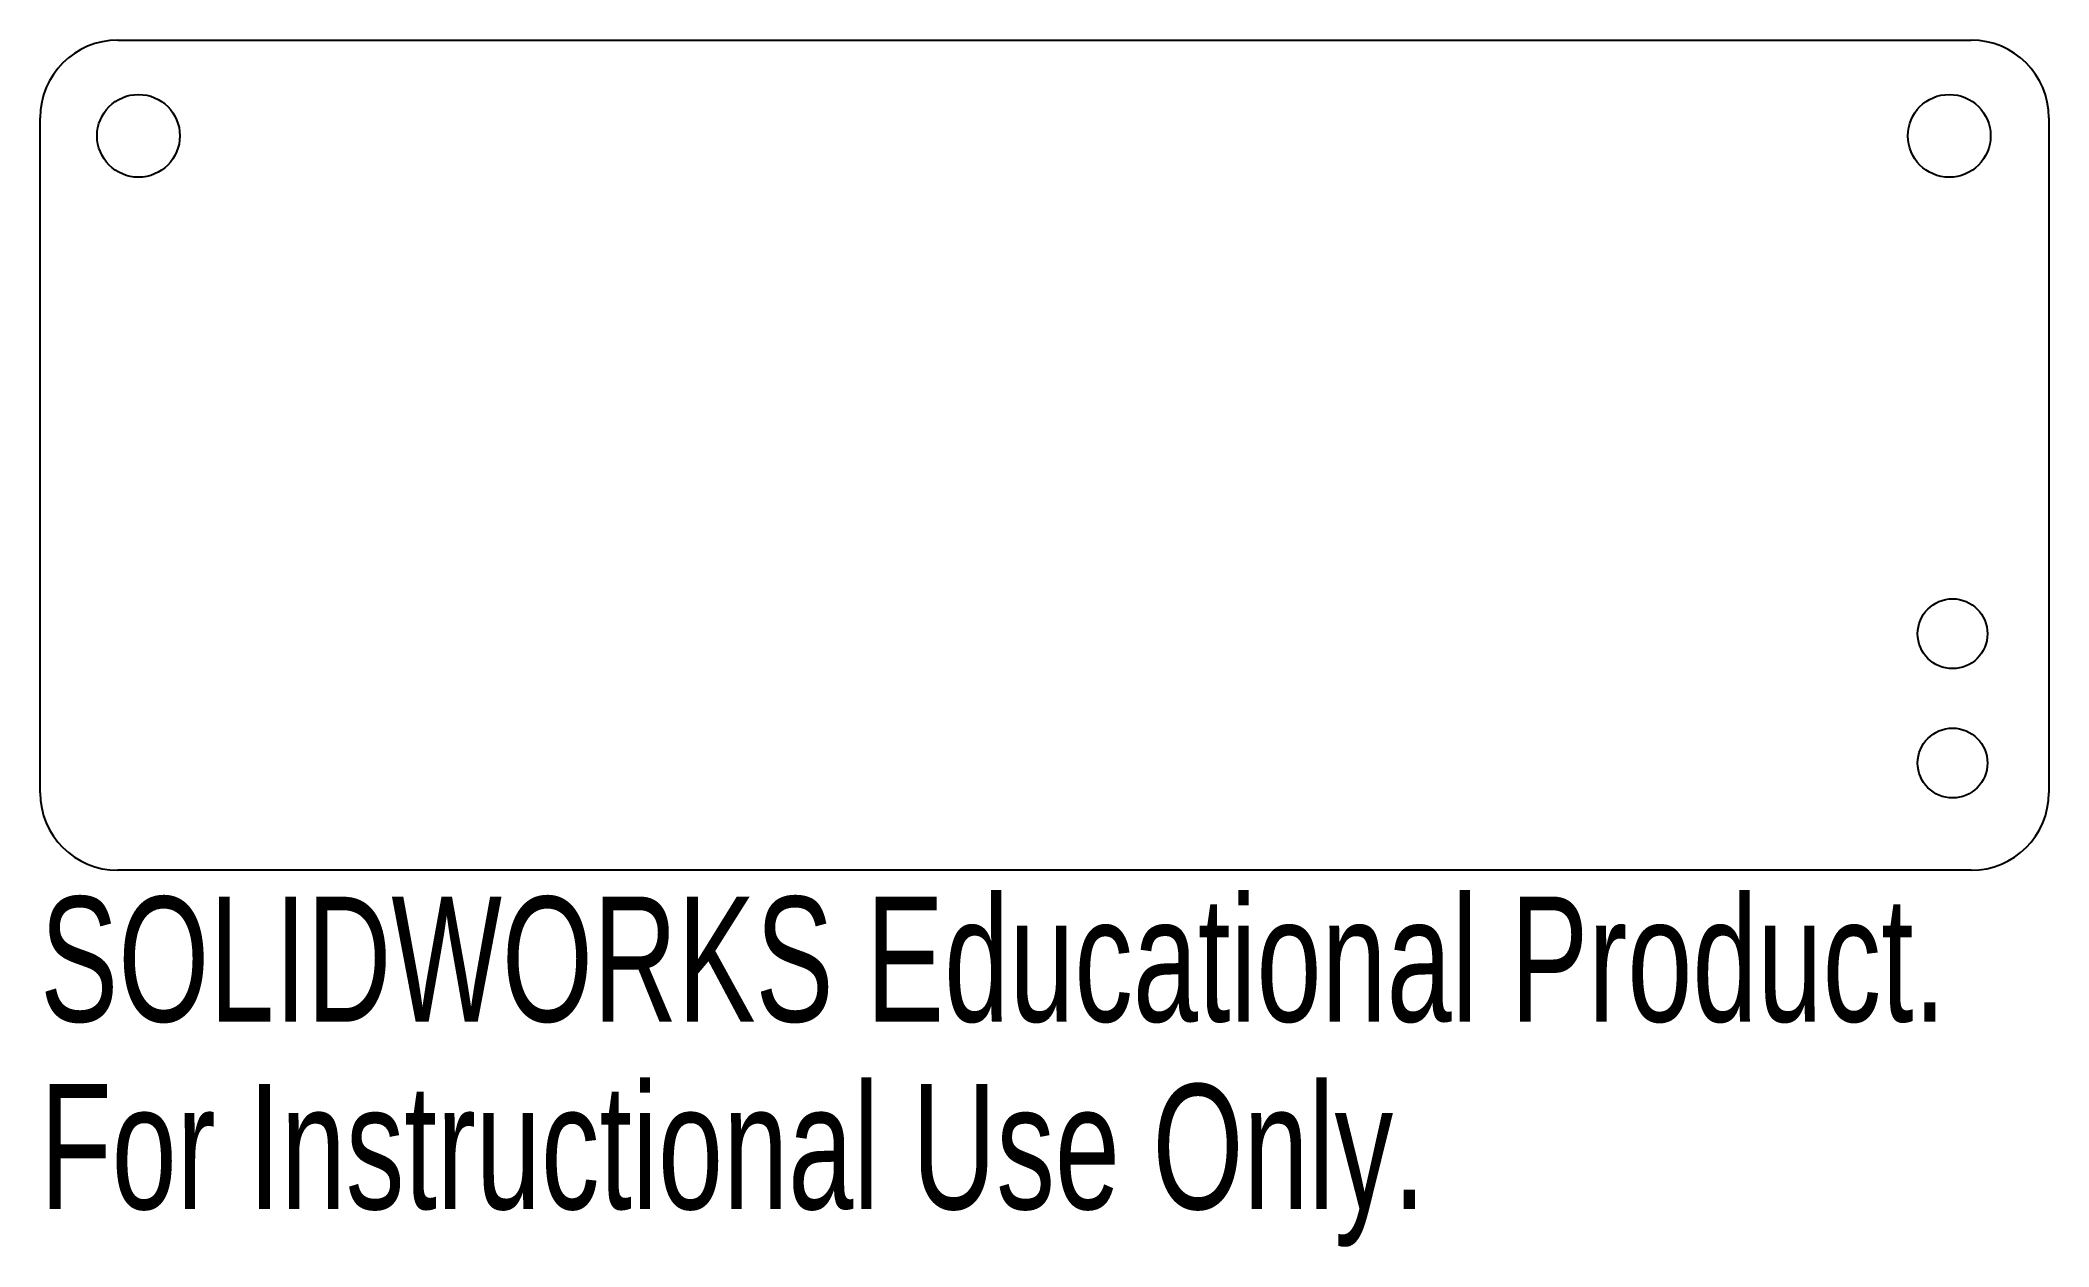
# Model space of a CAD drawing. Header units: millimetres. Extents: x -3.8 to 73.8, y -43 to 3.7.
import ezdxf

# ---------------------------------------------------------------- set-up
doc = ezdxf.new("R2010")
doc.units = ezdxf.units.MM
doc.styles.add('SLDTEXTSTYLE0', font='TXT', dxfattribs={"width": 0.7})

msp = doc.modelspace()

# ---------------------------------------------------------------- linework, layer by layer
at = {"color": 7, "linetype": 'Continuous', "lineweight": 25}
for p, q in [((-0.8, 3.7), (70.85, 3.7)), ((-3.8, -25.4), (-3.8, 0.7)), ((73.85, 0.7), (73.85, -25.4)), ((70.85, -28.4), (-0.8, -28.4))]:
    msp.add_line(p, q, dxfattribs=at)
for centre, radius in [((0, 0), 1.6), ((70, 0), 1.6), ((70.129, -19.253), 1.35), ((70.129, -24.253), 1.35)]:
    msp.add_circle(centre, radius, dxfattribs=at)
for centre, start, end in [((-0.8, 0.7), 90, 180), ((70.85, 0.7), 0, 90), ((-0.8, -25.4), 180, 270), ((70.85, -25.4), 270, 0)]:
    msp.add_arc(centre, 3, start, end, dxfattribs=at)

# ---------------------------------------------------------------- texts
at = {"color": 7, "linetype": 'Continuous', "char_height": 4.83362, "attachment_point": 1, "style": 'SLDTEXTSTYLE0'}
for s, insert in [('SOLIDWORKS Educational Product.', (-3.8, -29.42)), ('For Instructional Use Only.', (-3.8, -36.67))]:
    msp.add_mtext(s, dxfattribs=dict(at, insert=insert))

doc.saveas('drawing.dxf')
